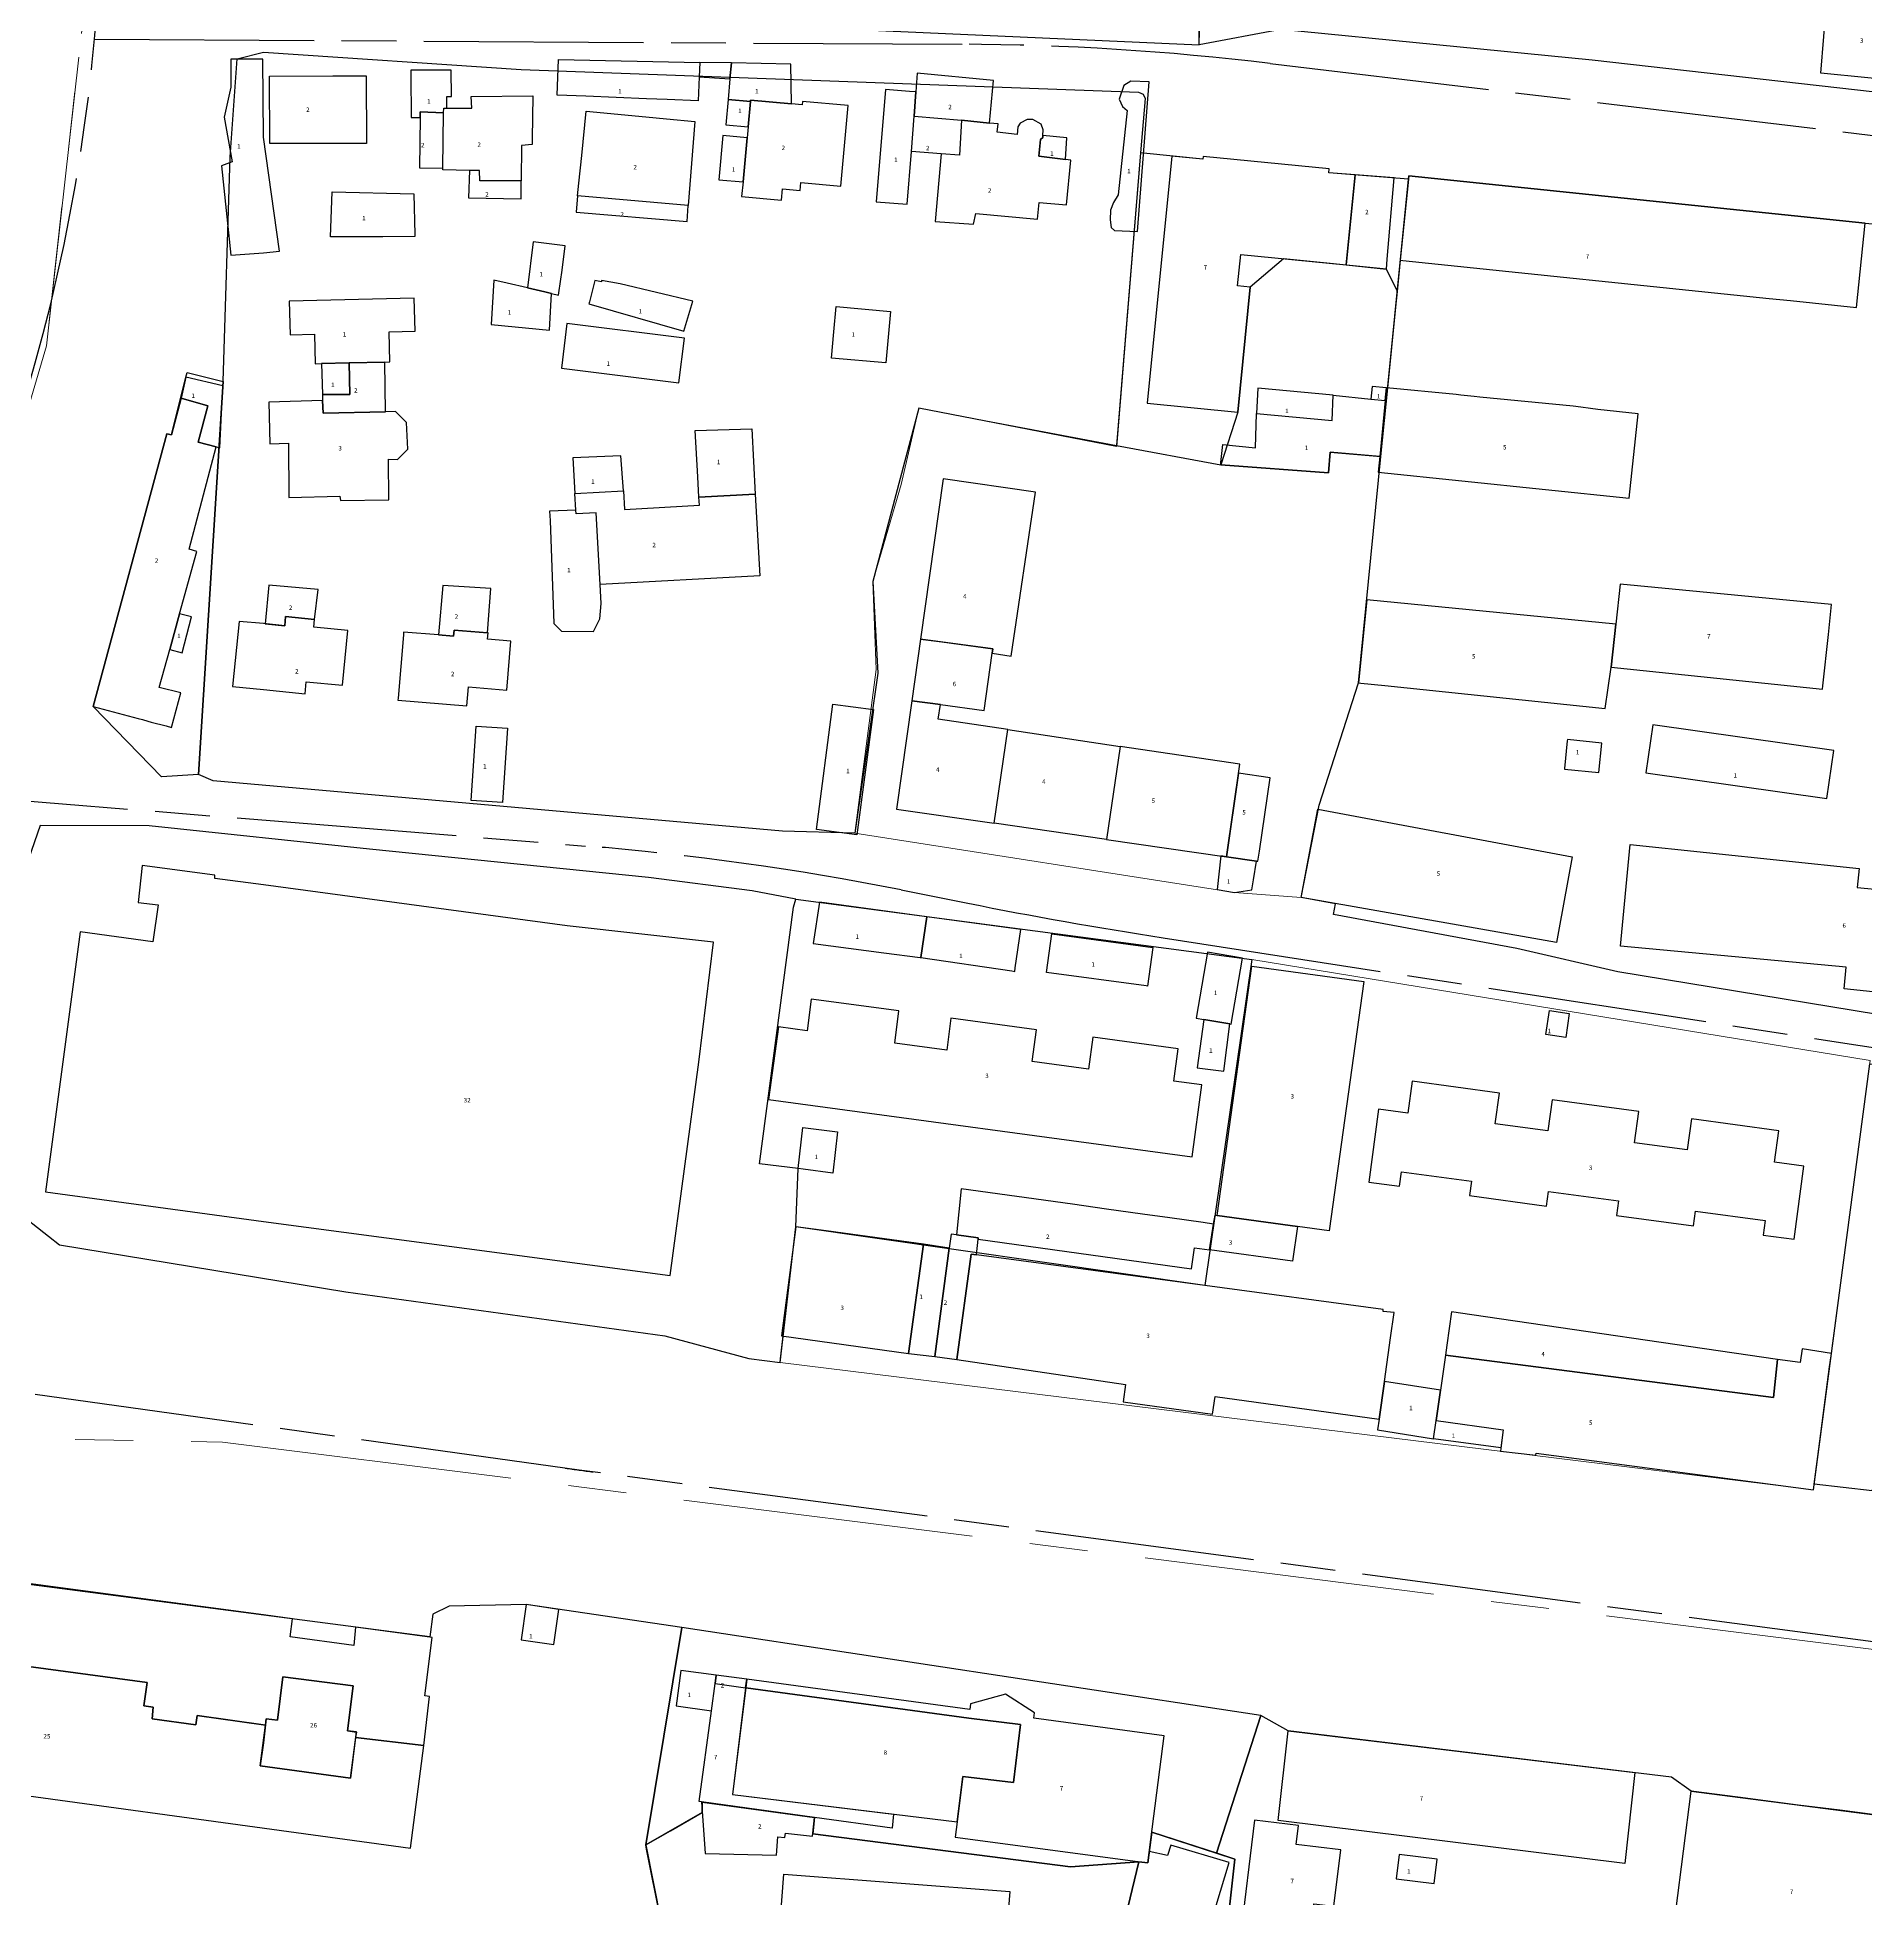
# Model space of a CAD drawing. Header units: millimetres. Extents: x 125232 to 134072, y 142885 to 152835.
# Drawn here: x 128975.3 to 129175.1, y 147216.2 to 147419.6 of the extents above; entities that cross this region are included whole.
import ezdxf
from ezdxf.enums import TextEntityAlignment as Align

# ---------------------------------------------------------------- set-up
doc = ezdxf.new("R2010")
doc.units = ezdxf.units.MM
doc.linetypes.add('ACAD_ISO08W100', pattern=[36, 24, -3, 6, -3])
doc.linetypes.add('CENTER', pattern=[50.8, 31.75, -6.35, 6.35, -6.35])
for name, color, linetype in [('buildings', 7, 'Continuous'), ('commerce', 10, 'Continuous'), ('commerce and residence', 32, 'Continuous'), ('layers', 7, 'Continuous'), ('residence', 2, 'Continuous'), ('residence-bad', 41, 'Continuous'), ('villadom', 51, 'Continuous'), ('老城北中心线', 7, 'ACAD_ISO08W100')]:
    doc.layers.add(name, color=color, linetype=linetype)
for name, color, linetype, lineweight in [('government', 221, 'Continuous', 0), ('school', 31, 'Continuous', 0), ('super block', 6, 'CENTER', 0)]:
    doc.layers.add(name, color=color, linetype=linetype, lineweight=lineweight)
doc.styles.add('层数', font='', dxfattribs={"height": 2})
doc.styles.get('层数').set_extended_font_data('FangSong_GB2312')

msp = doc.modelspace()

# ---------------------------------------------------------------- linework, layer by layer
at = {"layer": 'buildings', "linetype": 'Continuous', "flags": 128}
for points in [[(129170.83, 147423.7), (129173.89, 147423.41), (129181.05, 147422.73), (129181.97, 147422.64), (129181.35, 147415.67), (129180.42, 147414.6), (129170.17, 147415.64)], [(128995.4, 147405.5), (128996.43, 147395.74), (129000, 147396.02), (129001.76, 147396.17), (129000, 147408.65), (128999.92, 147417.15), (128996.44, 147417.16), (128996.42, 147414.12), (128995.71, 147410.83), (128996.57, 147405.95), (128995.4, 147405.5)], [(129020.5, 147415.97), (129016.09, 147415.97), (129016.1, 147415.45), (129016.14, 147410.79), (129017.12, 147410.8), (129017.13, 147411.42), (129019.69, 147411.31), (129019.7, 147411.81), (129020.03, 147411.81), (129020.02, 147413.08), (129020.55, 147413.09)], [(129047.69, 147416.82), (129047.61, 147415.22), (129047.49, 147412.62), (129044.12, 147412.76), (129041.84, 147412.85), (129035.22, 147413.12), (129032.11, 147413.24), (129032.23, 147417.13)], [(129051.13, 147416.75), (129047.69, 147416.82), (129047.61, 147415.22), (129050.97, 147415.02)], [(129057.61, 147416.62), (129051.13, 147416.75), (129050.97, 147415.02), (129050.77, 147412.77), (129053.21, 147412.53), (129053.23, 147412.69), (129057.68, 147412.27)], [(129000.66, 147415.31), (129007.58, 147415.33), (129011.24, 147415.34), (129011.27, 147407.97), (129000.68, 147407.94)], [(129071.29, 147413.61), (129070.58, 147413.65), (129067.97, 147413.84), (129066.94, 147401.58), (129070.35, 147401.34), (129070.79, 147407.08), (129071.09, 147410.95)], [(129079.77, 147414.84), (129071.44, 147415.65), (129071.29, 147413.61), (129071.09, 147410.95), (129076.26, 147410.5), (129079.33, 147410.19)], [(129096.77, 147414.69), (129094.77, 147414.76), (129094.02, 147414.29), (129093.5, 147412.79), (129093.85, 147411.99), (129094.38, 147411.55), (129093.37, 147402.34), (129092.86, 147401.5), (129092.54, 147400.66), (129092.51, 147399.62), (129092.61, 147398.77), (129092.97, 147398.46), (129095.51, 147398.34)], [(129022.68, 147413.1), (129029.44, 147413.16), (129029.35, 147408.48), (129029.37, 147407.83), (129028.18, 147407.74), (129028.17, 147403.87), (129023.63, 147403.87), (129023.59, 147404.99), (129022.5, 147405.02), (129019.59, 147405.09), (129019.59, 147405.24), (129019.69, 147411.31), (129019.7, 147411.81), (129020.03, 147411.81), (129022.76, 147411.83)], [(129053.21, 147412.53), (129050.77, 147412.77), (129050.52, 147409.98), (129052.96, 147409.78)], [(129058.86, 147412.17), (129057.68, 147412.27), (129053.23, 147412.69), (129053.21, 147412.53), (129052.96, 147409.78), (129052.84, 147408.57), (129052.4, 147403.78), (129052.25, 147402.16), (129056.59, 147401.75), (129056.71, 147402.99), (129058.65, 147402.81), (129058.73, 147403.69), (129063.09, 147403.29), (129063.9, 147412.09), (129058.89, 147412.55)], [(129019.69, 147411.31), (129017.13, 147411.42), (129017.12, 147410.8), (129017.04, 147405.31), (129019.59, 147405.24)], [(129035.27, 147411.48), (129041.77, 147410.86), (129044.04, 147410.65), (129047.12, 147410.36), (129046.42, 147401.16), (129034.33, 147402.22), (129034.47, 147403.6), (129034.78, 147406.63)], [(129076.26, 147410.5), (129076.06, 147406.67), (129074.04, 147406.83), (129070.79, 147407.08), (129071.09, 147410.95)], [(129074.04, 147406.83), (129073.38, 147399.44), (129077.58, 147399.12), (129077.82, 147400.3), (129084.58, 147399.69), (129084.74, 147401.52), (129087.75, 147401.26), (129088.23, 147406.14), (129087.62, 147406.22), (129084.71, 147406.55), (129084.92, 147408.39), (129085.16, 147408.62), (129085.17, 147408.84), (129085.19, 147409.46), (129084.96, 147410.07), (129084.07, 147410.58), (129083.46, 147410.59), (129082.67, 147410.19), (129082.42, 147409.77), (129082.34, 147408.93), (129080.15, 147409.19), (129080.29, 147410.09), (129079.33, 147410.19), (129076.26, 147410.5), (129076.06, 147406.67)], [(129052.84, 147408.57), (129050.19, 147408.84), (129049.77, 147403.99), (129052.4, 147403.78)], [(129087.79, 147408.56), (129085.17, 147408.84), (129085.16, 147408.62), (129084.92, 147408.39), (129084.71, 147406.55), (129087.62, 147406.22)], [(129099.24, 147406.58), (129096.57, 147379.59), (129106.48, 147378.61), (129107.82, 147392.27), (129106.44, 147392.41), (129106.78, 147395.82), (129118.3, 147394.68), (129119.27, 147404.52), (129116.4, 147404.75), (129116.43, 147405.17), (129102.68, 147406.53), (129102.65, 147406.24)], [(129028.17, 147403.87), (129023.63, 147403.87), (129023.59, 147404.99), (129022.5, 147405.02), (129022.41, 147402), (129028.16, 147401.91)], [(129123.55, 147404.19), (129119.27, 147404.52), (129118.3, 147394.68), (129122.7, 147394.21), (129122.79, 147395.33)], [(129125.16, 147404.41), (129125.12, 147404.04), (129124.2, 147395.21), (129124.48, 147395.18), (129164.52, 147391.02), (129166.86, 147390.78), (129174.05, 147390.03), (129175.01, 147399.23)], [(129007.5, 147402.67), (129016.43, 147402.47), (129016.53, 147398.02), (129016.54, 147397.78), (129013.06, 147397.77), (129007.32, 147397.76)], [(129034.33, 147402.22), (129034.17, 147400.45), (129046.31, 147399.42), (129046.42, 147401.16)], [(129029.48, 147397.2), (129028.85, 147392.17), (129030.74, 147391.74), (129031.48, 147391.56), (129032.24, 147391.38), (129032.27, 147391.63), (129032.62, 147394.13), (129032.98, 147396.76)], [(129031.48, 147391.56), (129030.74, 147391.74), (129028.85, 147392.17), (129026.63, 147392.68), (129025.17, 147393.03), (129024.88, 147388.19), (129031.25, 147387.55)], [(129038.98, 147392.63), (129036.93, 147392.97), (129036.93, 147392.85), (129036.2, 147392.99), (129035.61, 147390.67), (129035.54, 147390.43), (129045.94, 147387.43), (129046.9, 147390.73)], [(129013.73, 147387.36), (129016.56, 147387.43), (129016.47, 147391.07), (129002.82, 147390.74), (129002.91, 147387.05), (129005.59, 147387.12), (129005.66, 147383.89), (129006.35, 147383.9), (129009.35, 147383.98), (129013.25, 147384.07), (129013.81, 147384.09)], [(129062.58, 147390.14), (129068.52, 147389.61), (129068.02, 147383.98), (129062.08, 147384.51), (129062.33, 147387.39)], [(129046, 147386.68), (129033.16, 147388.29), (129032.55, 147383.39), (129045.39, 147381.79)], [(129009.35, 147383.98), (129006.35, 147383.9), (129006.46, 147380.54), (129009.43, 147380.53)], [(129013.25, 147384.07), (129009.35, 147383.98), (129009.43, 147380.53), (129006.46, 147380.54), (129006.45, 147379.88), (129006.51, 147378.47), (129013.32, 147378.64)], [(128995.23, 147374.71), (128995.56, 147381.49), (128991.53, 147382.43), (128991, 147380.13), (128993.92, 147379.28), (128992.85, 147375.31), (128994.84, 147374.81)], [(129122.69, 147381.26), (129121.13, 147381.41), (129121.01, 147380.03), (129122.56, 147379.88)], [(129122.69, 147381.26), (129122.56, 147379.88), (129121.97, 147373.75), (129121.81, 147372.04), (129149.21, 147369.21), (129150.22, 147378.43), (129145.78, 147378.89), (129144.98, 147379), (129143.94, 147379.15), (129143.09, 147379.26), (129132.89, 147380.23), (129132.29, 147380.3), (129130.82, 147380.47), (129130.31, 147380.53)], [(128992.72, 147363.36), (128991.88, 147363.62), (128994.84, 147374.81), (128992.85, 147375.31), (128993.92, 147379.28), (128991, 147380.13), (128989.96, 147376.12), (128989.43, 147376.22), (128981.41, 147346.42), (128986.3, 147345.12), (128986.78, 147345), (128987.38, 147344.84), (128987.73, 147344.74), (128989.37, 147344.31), (128989.97, 147344.15), (128990.96, 147347.92), (128988.62, 147348.52), (128989.76, 147352.66), (128990.84, 147356.56)], [(129014.43, 147378.67), (129013.32, 147378.64), (129006.51, 147378.47), (129006.45, 147379.88), (129000.59, 147379.7), (129000.68, 147375.13), (129002.73, 147375.21), (129002.77, 147369.26), (129008.36, 147369.43), (129008.41, 147368.94), (129013.69, 147369.02), (129013.68, 147373.45), (129014.6, 147373.43), (129014.7, 147373.47), (129015.76, 147374.54), (129015.62, 147377.47)], [(129121.97, 147373.75), (129116.54, 147374.21), (129116.38, 147371.95), (129104.59, 147372.83), (129104.62, 147373.08), (129104.81, 147375.08), (129108.39, 147374.69), (129108.52, 147378.45), (129116.78, 147377.7), (129116.87, 147380.44), (129121.01, 147380.03), (129122.56, 147379.88)], [(129108.66, 147381.22), (129108.52, 147378.45), (129116.78, 147377.7), (129116.87, 147380.44)], [(129047.58, 147369.31), (129047.45, 147371.54), (129047.16, 147376.6), (129053.37, 147376.78), (129053.73, 147369.64)], [(129039.04, 147373.84), (129033.81, 147373.59), (129034.03, 147369.7), (129039.35, 147370)], [(129084.35, 147369.87), (129074.26, 147371.32), (129071.79, 147353.81), (129074.12, 147353.49), (129079.68, 147352.73), (129079.61, 147352.28), (129081.7, 147351.95)], [(129047.63, 147368.42), (129047.58, 147369.31), (129053.73, 147369.64), (129054.22, 147360.71), (129036.78, 147359.75), (129036.35, 147367.6), (129034.15, 147367.48), (129034.13, 147367.88), (129034.03, 147369.7), (129039.35, 147370), (129039.46, 147367.97)], [(129036.35, 147367.6), (129034.15, 147367.48), (129034.13, 147367.88), (129031.27, 147367.77), (129031.31, 147366.77), (129031.73, 147355.49), (129032.56, 147354.66), (129036.07, 147354.63), (129036.77, 147356.02), (129036.9, 147357.7), (129036.78, 147359.75)], [(129005.97, 147359.21), (129000.57, 147359.71), (129000.18, 147355.47), (129002.33, 147355.26), (129002.42, 147356.26), (129005.59, 147355.95)], [(129024.85, 147359.34), (129019.6, 147359.66), (129019.12, 147354.25), (129020.78, 147354.11), (129020.84, 147354.79), (129024.48, 147354.48)], [(129148.22, 147359.81), (129147.75, 147355.43), (129147.24, 147350.75), (129170.35, 147348.33), (129170.39, 147348.7), (129170.99, 147354.32), (129171.33, 147357.58)], [(129147.75, 147355.43), (129120.54, 147358.08), (129119.66, 147349.03), (129119.91, 147349), (129122.51, 147348.73), (129146.59, 147346.21), (129147.24, 147350.75)], [(128992.15, 147356.25), (128990.84, 147356.56), (128989.76, 147352.66), (128991.13, 147352.3)], [(128996.6, 147348.61), (129000, 147348.28), (129004.54, 147347.83), (129004.67, 147349.15), (129008.62, 147348.76), (129009.21, 147354.75), (129005.51, 147355.11), (129005.59, 147355.95), (129002.42, 147356.26), (129002.33, 147355.26), (129000, 147355.49), (128997.33, 147355.73), (128996.6, 147348.61)], [(129020.78, 147354.11), (129019.12, 147354.25), (129015.32, 147354.56), (129015.29, 147354.25), (129014.72, 147347.35), (129014.7, 147347.14), (129022.22, 147346.52), (129022.39, 147348.58), (129026.58, 147348.23), (129027.02, 147353.57), (129024.48, 147353.78), (129024.54, 147354.48), (129024.48, 147354.48), (129020.84, 147354.79)], [(129071.79, 147353.81), (129070.83, 147347.07), (129073.96, 147346.64), (129078.75, 147345.99), (129079.61, 147352.28), (129079.68, 147352.73)], [(129073.96, 147346.64), (129070.83, 147347.07), (129069.16, 147335.22), (129079.84, 147333.68), (129081.33, 147343.91), (129073.73, 147345.04)], [(129093.59, 147342.08), (129092.11, 147331.91), (129079.84, 147333.68), (129081.33, 147343.91)], [(129142.47, 147342.82), (129142.46, 147342.7), (129142.15, 147339.66), (129142.14, 147339.6), (129145.9, 147339.22), (129146.23, 147342.43)], [(129151.8, 147344.43), (129151.06, 147339.19), (129170.83, 147336.4), (129171.57, 147341.63)], [(129093.59, 147342.08), (129092.11, 147331.91), (129105.21, 147330.02), (129106.67, 147340.14)], [(129106.53, 147339.15), (129105.21, 147330.02), (129108.51, 147329.55), (129108.66, 147329.53), (129108.82, 147330.62), (129109.99, 147338.63)], [(129113.38, 147325.55), (129113.6, 147326.73), (129114.18, 147329.82), (129115.2, 147335.22), (129142.98, 147330.02), (129141.58, 147322.27), (129141.28, 147320.64)], [(129148.26, 147320.24), (129149.32, 147331.36), (129174.34, 147328.73), (129174.15, 147326.66), (129196.79, 147324.5), (129195.75, 147313.64), (129195.71, 147313.18), (129172.7, 147315.58), (129172.92, 147317.94)], [(128979.99, 147321.82), (128976.18, 147293.39), (129000, 147290.16), (129044.43, 147284.25), (129047.57, 147307.58), (129049.16, 147320.68), (129033.17, 147322.49), (129000, 147326.95), (128994.68, 147327.66), (128994.69, 147328.02), (128986.76, 147329.06), (128986.3, 147325.01), (128988.48, 147324.77), (128987.9, 147320.72), (128979.99, 147321.82)], [(129108.51, 147329.55), (129105.21, 147330.02), (129104.6, 147330.11), (129104.19, 147326.45), (129106.1, 147326.1), (129107.99, 147326.42), (129108.17, 147327.48)], [(129072.48, 147323.46), (129060.76, 147325.05), (129060.06, 147320.53), (129067.8, 147319.54), (129071.77, 147319.03), (129071.82, 147319.02)], [(129082.75, 147322.07), (129072.48, 147323.46), (129071.82, 147319.02), (129081.77, 147317.54), (129082.08, 147317.5), (129082.14, 147317.89)], [(129086.13, 147321.61), (129097.18, 147320.11), (129096.61, 147315.89), (129096.44, 147315.91), (129085.56, 147317.38)], [(129106.97, 147318.95), (129103.14, 147319.6), (129101.92, 147312.38), (129102.73, 147312.25), (129105.6, 147311.76), (129105.75, 147311.74)], [(129107.98, 147318.07), (129120.23, 147316.38), (129116.46, 147289.13), (129113, 147289.61), (129104.21, 147290.82)], [(129059.86, 147314.47), (129059.39, 147311), (129056.27, 147311.42), (129055.2, 147303.49), (129101.46, 147297.22), (129102.52, 147305.1), (129099.46, 147305.51), (129099.94, 147309.02), (129090.61, 147310.29), (129090.14, 147306.81), (129084, 147307.65), (129084.47, 147311.11), (129075.12, 147312.38), (129074.65, 147308.9), (129068.97, 147309.67), (129069.44, 147313.17)], [(129102.73, 147312.25), (129102.02, 147306.94), (129104.94, 147306.6), (129105.6, 147311.76)], [(129168.32, 147296.22), (129165.11, 147296.65), (129165.57, 147300.09), (129156.02, 147301.38), (129155.57, 147297.99), (129149.82, 147298.76), (129150.29, 147302.18), (129140.81, 147303.46), (129140.35, 147300.06), (129134.59, 147300.84), (129135.04, 147304.2), (129125.51, 147305.49), (129125.04, 147302.02), (129121.85, 147302.45), (129120.78, 147294.48), (129124.14, 147294.03), (129124.35, 147295.61), (129131.98, 147294.59), (129131.77, 147293), (129140.19, 147291.86), (129140.41, 147293.45), (129148.04, 147292.42), (129147.82, 147290.84), (129156.25, 147289.7), (129156.46, 147291.29), (129164.09, 147290.26), (129163.88, 147288.67), (129167.24, 147288.22)], [(129058.95, 147300.42), (129062.72, 147299.98), (129062.2, 147295.45), (129058.98, 147295.88), (129058.44, 147295.95)], [(129076.23, 147293.75), (129075.71, 147288.7), (129078.1, 147288.39), (129078.08, 147288.24), (129101.41, 147285), (129101.71, 147287.3), (129103.35, 147287.06), (129103.82, 147289.89), (129102.69, 147290.05), (129099.03, 147290.56), (129096.03, 147290.98), (129092.13, 147291.53), (129088.39, 147292.05)], [(129112.43, 147285.85), (129103.35, 147287.06), (129103.82, 147289.89), (129103.98, 147290.86), (129104.21, 147290.82), (129113, 147289.61)], [(129072.13, 147287.68), (129067.85, 147288.27), (129061.47, 147289.14), (129058.16, 147289.6), (129056.59, 147277.66), (129070.47, 147275.73)], [(129074.94, 147287.27), (129072.13, 147287.68), (129070.47, 147275.73), (129073.36, 147275.4)], [(129078.1, 147288.39), (129075.71, 147288.7), (129075.15, 147288.77), (129074.94, 147287.27), (129073.36, 147275.4), (129075.75, 147275.08), (129077.34, 147286.59), (129077.92, 147286.51), (129078.08, 147288.24)], [(129077.34, 147286.59), (129075.75, 147275.08), (129094.19, 147272.36), (129093.92, 147270.46), (129103.7, 147269.11), (129103.97, 147271.03), (129121.9, 147268.56), (129122.48, 147272.68), (129123.16, 147277.46), (129123.54, 147280.21), (129122.33, 147280.35), (129122.34, 147280.54), (129102.87, 147283.16), (129077.92, 147286.51)], [(129129.82, 147280.29), (129129.3, 147276.65), (129129.15, 147275.57), (129164.98, 147270.95), (129165.44, 147275.1), (129132.02, 147279.97)], [(129164.98, 147270.95), (129129.15, 147275.57), (129128.61, 147271.72), (129128.14, 147268.41), (129135.46, 147267.42), (129135.16, 147265.07), (129139.04, 147264.62), (129139.06, 147264.87), (129169.35, 147260.83), (129171.12, 147274.28), (129171.33, 147275.74), (129168.11, 147276.24), (129167.89, 147274.75), (129165.44, 147275.1)], [(129121.9, 147268.56), (129121.73, 147267.4), (129127.86, 147266.42), (129128.14, 147268.41), (129128.61, 147271.72), (129122.48, 147272.68)], [(129128.14, 147268.41), (129135.46, 147267.42), (129135.19, 147265.43), (129127.86, 147266.42)], [(129031.71, 147243.94), (129032.27, 147247.79), (129028.71, 147248.32), (129028.15, 147244.46)], [(128953.23, 147239.38), (128951.91, 147229.36), (128957.95, 147228.54), (128958.1, 147229.65), (129016.07, 147221.7), (129017.53, 147232.91), (129010.07, 147233.78), (129009.52, 147229.34), (128999.65, 147230.68), (129000.22, 147235.14), (129000.22, 147235.14), (128992.76, 147236.18), (128992.62, 147235.16), (128987.83, 147235.83), (128987.96, 147237.1), (128986.94, 147237.24), (128987.28, 147239.79), (128959.99, 147243.46), (128959.65, 147240.86), (128958.63, 147241), (128958.43, 147239.86), (128956.68, 147240.08), (128956.53, 147238.97), (128953.23, 147239.38)], [(128999.65, 147230.68), (129009.52, 147229.34), (129010.15, 147234.39), (129009.18, 147234.52), (129009.8, 147239.45), (129002.12, 147240.42), (129001.53, 147235.68), (129000.3, 147235.84), (129000, 147233.22), (128999.65, 147230.68)], [(129105.5, 147220.13), (129099.13, 147222.03), (129098.76, 147220.9), (129096.79, 147221.32), (129096.63, 147220.09), (129095.66, 147220.21), (129092.51, 147207.2), (129096.01, 147206.22), (129097.21, 147211.5), (129097.78, 147211.37), (129099.09, 147215.18), (129103.64, 147213.87)]]:
    msp.add_lwpolyline(points, close=True, dxfattribs=at)
for points, elevation in [([(129066.64, 147346.1), (129064.83, 147332.41), (129060.42, 147332.99), (129062.22, 147346.68)], 17.78), ([(129023.25, 147344.3), (129026.66, 147344.07), (129026.11, 147335.93), (129022.7, 147336.16)], 18.16), ([(129140.51, 147313.21), (129142.68, 147312.88), (129142.29, 147310.27), (129140.11, 147310.6)], 15.62), ([(129049.48, 147240.6), (129045.62, 147241.12), (129045.09, 147237.24), (129048.95, 147236.71), (129049.36, 147239.67)], 43.32), ([(129051.26, 147227.56), (129068.84, 147225.42), (129068.68, 147223.88), (129060.22, 147225.04), (129047.87, 147226.74), (129047.59, 147226.78), (129048.95, 147236.71), (129049.36, 147239.67), (129052.68, 147239.21)], 43.32), ([(129049.36, 147239.67), (129052.68, 147239.21), (129052.81, 147240.15), (129049.48, 147240.6)], 43.32), ([(129076.4, 147229.54), (129081.96, 147228.86), (129082.73, 147235.21), (129077.06, 147235.9), (129052.69, 147239.21), (129051.26, 147227.56), (129075.8, 147224.58)], 43.32), ([(129098.43, 147233.97), (129084.19, 147235.9), (129084.26, 147236.49), (129081.09, 147238.51), (129077.25, 147237.46), (129077.18, 147236.85), (129052.81, 147240.15), (129052.69, 147239.21), (129077.06, 147235.9), (129082.73, 147235.21), (129081.96, 147228.86), (129076.4, 147229.54), (129075.8, 147224.58), (129075.58, 147222.89), (129096.63, 147220.09)], 43.32), ([(129111.95, 147234.52), (129149.83, 147229.95), (129148.76, 147220.01), (129110.88, 147224.71)], 35.49), ([(129056.19, 147222.95), (129056.98, 147222.87), (129057.04, 147223.35), (129059.99, 147223.02), (129060.22, 147225.04), (129047.87, 147226.74), (129048.25, 147221.12), (129056.06, 147220.94)], 43.32), ([(129181.77, 147216.39), (129181.07, 147210.5), (129165.03, 147212.4), (129165.16, 147213.44), (129154.33, 147214.83), (129156.01, 147227.91), (129179.4, 147224.91), (129179.27, 147223.92), (129178.37, 147216.82)], 40.04), ([(129113.1, 147224.18), (129108.27, 147224.76), (129106.72, 147211.88), (129107.37, 147212.07), (129114.23, 147211.2), (129114.49, 147213.24), (129114.77, 147215.63), (129116.96, 147215.36), (129117.71, 147221.51), (129112.84, 147222.1)], 34.42), ([(129128.24, 147220.5), (129124.09, 147221.02), (129123.76, 147218.34), (129127.91, 147217.82)], 14.97), ([(129056.87, 147218.87), (129081.54, 147216.96), (129080.97, 147209.59), (129073.02, 147210.2), (129072.95, 147209.27), (129067.76, 147209.67), (129067.84, 147210.71), (129061.44, 147211.21), (129061.37, 147210.3), (129056.23, 147210.7), (129056.87, 147218.87)], 32.66)]:
    msp.add_lwpolyline(points, close=True, dxfattribs=dict(at, elevation=elevation))
msp.add_lwpolyline([(128959.99, 147243.46), (128987.28, 147239.79), (128986.94, 147237.24), (128987.96, 147237.1), (128987.83, 147235.83), (128992.62, 147235.16), (128992.76, 147236.18), (129000, 147235.16), (129000, 147235.16), (129000.22, 147235.14), (129000.3, 147235.82), (129001.53, 147235.67), (129002.12, 147240.41), (129009.8, 147239.44), (129009.18, 147234.5), (129010.15, 147234.38), (129010.07, 147233.77), (129017.53, 147232.9), (129018.15, 147238.28), (129017.62, 147238.35), (129018.43, 147244.73), (129010.07, 147245.83), (129009.86, 147243.85), (129002.92, 147244.77), (129003.19, 147246.77), (129000, 147247.19), (128978.93, 147250), (128968.03, 147251.45)], dxfattribs=at)
at = {"layer": 'commerce'}
for points in [[(128992.91, 147338.99), (128988.86, 147338.74), (128981.41, 147346.42), (128989.43, 147376.22), (128989.96, 147376.12), (128991.53, 147382.43), (128991.65, 147382.94), (128995.61, 147381.96)], [(129058.18, 147325.4), (129053.4, 147326.28), (129042.06, 147327.77), (129011.57, 147330.85), (128987.5, 147333.4), (128975.6, 147333.45), (128971.69, 147322.17), (128970.21, 147310.47), (128968.43, 147304.02), (128968.51, 147303.16), (128968.93, 147301.75), (128971.7, 147292.36), (128977.72, 147287.62), (129009.01, 147282.49), (129043.85, 147277.68), (129053.04, 147275.19), (129056.45, 147274.76), (129056.51, 147275.15), (129058.16, 147289.6), (129058.44, 147295.95), (129054.2, 147296.47), (129057.92, 147324.52)]]:
    msp.add_lwpolyline(points, close=True, dxfattribs=at)
at = {"layer": 'commerce and residence'}
msp.add_lwpolyline([(128950.52, 147209.91), (129043.42, 147213.81), (129041.87, 147221.6), (129041.78, 147222.05), (129045.72, 147245.82), (129028.71, 147248.32), (129020.3, 147248.12), (129018.51, 147247.25), (129018.18, 147244.78), (128967.37, 147251.4)], dxfattribs=at)
msp.add_lwpolyline([(129045.72, 147245.82), (129041.78, 147222.05), (129044.47, 147223.59), (129047.95, 147225.58), (129047.95, 147226.73), (129060.22, 147225.04), (129060.02, 147223.27), (129088.17, 147219.64), (129095.66, 147220.22), (129096.63, 147220.09), (129097.06, 147223.44), (129104.14, 147221.15), (129108.99, 147236.19)], close=True, dxfattribs=at)
at = {"layer": 'government'}
msp.add_lwpolyline([(129107.98, 147318.78), (129175.57, 147307.76), (129169.35, 147260.83), (129056.45, 147274.76), (129058.16, 147289.6), (129102.87, 147283.16)], close=True, dxfattribs=at)
at = {"layer": 'residence'}
for points in [[(129182.75, 147422.57), (129182.05, 147415.02), (129181.27, 147414.17), (129180.33, 147413.8), (129180.28, 147413.08), (129145.17, 147417.07), (129111.16, 147420.42), (129102.23, 147418.74), (129102.32, 147428.73)], [(129194.54, 147309.81), (129148, 147317.46), (129136.95, 147320), (129116.9, 147323.7), (129117.15, 147324.89), (129113.38, 147325.55), (129115.36, 147335.65), (129119.66, 147349.03), (129122.1, 147373.74), (129122.84, 147381.25), (129123.73, 147390.08), (129123.9, 147391.77), (129124.24, 147395.21), (129125.12, 147404.04), (129125.12, 147404.04), (129125.16, 147404.41), (129175.01, 147399.23), (129180.91, 147398.69)], [(129200.43, 147213.59), (129201.91, 147219.85), (129185.62, 147223.91), (129182.81, 147223.47), (129179.4, 147224.91), (129172.24, 147225.83), (129167.69, 147226.41), (129161.09, 147227.26), (129156.01, 147227.91), (129153.83, 147229.46), (129111.95, 147234.52), (129108.99, 147236.19), (129104.14, 147221.15), (129106.14, 147220.5), (129103.86, 147200.18)], [(129092.51, 147207.2), (129095.66, 147220.22), (129088.17, 147219.64), (129060.02, 147223.27), (129060.22, 147225.04), (129047.95, 147226.73), (129047.95, 147225.58), (129041.78, 147222.05), (129043.42, 147213.81)], [(129103.86, 147200.18), (129106.14, 147220.5), (129104.37, 147221.07), (129097.06, 147223.44), (129096.63, 147220.09), (129095.66, 147220.22), (129092.51, 147207.2)]]:
    msp.add_lwpolyline(points, dxfattribs=at)
for points in [[(129064.61, 147332.59), (129056.72, 147332.81), (128994.49, 147338.32), (128992.91, 147338.99), (128995.61, 147381.96), (128996.38, 147406.5), (128997.14, 147417.19), (129000, 147417.93), (129028.16, 147416.02), (129095.61, 147413.57), (129096.13, 147413.36), (129096.32, 147412.86), (129095.82, 147406.93), (129093.19, 147374.86), (129071.6, 147379.04), (129066.57, 147360.11), (129067.14, 147350.07)], [(129093.2, 147374.94), (129104.59, 147372.83), (129116.38, 147371.95), (129116.54, 147374.21), (129122.1, 147373.74), (129125.12, 147404.04), (129116.4, 147404.75), (129116.43, 147405.17), (129102.68, 147406.53), (129102.65, 147406.24), (129096.17, 147406.9), (129095.82, 147406.93)], [(129123.73, 147390.08), (129123.9, 147391.77), (129122.7, 147394.21), (129111.45, 147395.36), (129107.82, 147392.27), (129106.48, 147378.61), (129104.59, 147372.83), (129116.38, 147371.95), (129116.54, 147374.21), (129122.1, 147373.74), (129122.84, 147381.25)], [(129175.53, 147307.39), (129193.47, 147304.93), (129196.67, 147304.43), (129213.66, 147302.12), (129212.78, 147294.71), (129214.5, 147294.55), (129212.74, 147280.76), (129213.04, 147280.74), (129212.74, 147278.22), (129212.31, 147278.28), (129210.31, 147262.2), (129211.06, 147260.95), (129203.26, 147258.95), (129203.32, 147260.1), (129176.08, 147263.55), (129175.77, 147260.73), (129169.44, 147261.45)]]:
    msp.add_lwpolyline(points, close=True, dxfattribs=at)
at = {"layer": 'residence-bad'}
msp.add_lwpolyline([(129058.18, 147325.4), (129107.98, 147318.78), (129102.87, 147283.16), (129058.16, 147289.6), (129058.44, 147295.95), (129054.2, 147296.47), (129057.92, 147324.52)], close=True, dxfattribs=at)
at = {"layer": 'school'}
for points in [[(129123.73, 147390.08), (129123.9, 147391.77), (129122.7, 147394.21), (129111.45, 147395.36), (129107.82, 147392.27), (129106.48, 147378.61), (129104.59, 147372.83), (129116.38, 147371.95), (129116.54, 147374.21), (129122.1, 147373.74), (129122.84, 147381.25)], [(129071.6, 147379.04), (129069.69, 147370.68), (129066.57, 147360.11), (129066.94, 147350.48), (129064.61, 147332.59), (129106.1, 147326.1), (129113.38, 147325.55), (129115.36, 147335.65), (129119.66, 147349.03), (129122.1, 147373.74), (129116.54, 147374.21), (129116.38, 147371.95), (129104.59, 147372.83), (129093.2, 147374.94)]]:
    msp.add_lwpolyline(points, close=True, dxfattribs=at)
at = {"layer": 'super block'}
msp.add_lwpolyline([(128585.81, 147196.38), (128728.8, 147213.32), (128781.53, 147213.32), (128828.07, 147219.23), (128876.83, 147238.7), (128939.43, 147267.06), (128942.97, 147272.66), (128976.28, 147385.84), (128983.66, 147451.51), (128972.14, 147500.22), (128947.58, 147549.81), (128909.71, 147602.36), (128842.12, 147674.61), (128755.29, 147696.62), (128576.16, 147742.13)], dxfattribs=at)
msp.add_lwpolyline([(129586.82, 147665.29), (129484.43, 147655.95), (129305.84, 147636.53), (129230.32, 147635.11), (129060.99, 147641.75), (128986.53, 147645.04), (128874.94, 147666.3), (128842.12, 147674.61), (128909.71, 147602.36), (128947.58, 147549.81), (128972.14, 147500.22), (128983.66, 147451.51), (128976.28, 147385.84), (128942.97, 147272.66), (128941.32, 147267.02), (128995.53, 147266.06), (129434.3, 147210.97), (129586.89, 147164.78)], close=True, dxfattribs=at)
at = {"layer": 'villadom'}
msp.add_lwpolyline([(129046.33, 147461.19), (129046.19, 147455.22), (129043.64, 147455.19), (129043.57, 147450.48), (129042.43, 147450.25), (129042.3, 147443.54), (129042.89, 147443.5), (129042.31, 147420.94), (129054.95, 147420.85), (129102.25, 147418.72), (129102.4, 147425.04), (129101.56, 147451.54), (129101.61, 147452.87), (129104.58, 147452.52), (129105.29, 147458.51), (129102.87, 147458.79), (129103.41, 147463.41), (129091.24, 147464.15), (129058.47, 147462.08), (129055.24, 147461.57)], close=True, dxfattribs=at)
at = {"layer": '老城北中心线', "linetype": 'ACAD_ISO08W100', "lineweight": 25}
for p, q in [((128981.54, 147419.35), (129076.36, 147418.8)), ((129110.01, 147416.7), (129244.5, 147400.62)), ((128961.24, 147337.16), (129035.2, 147331.19)), ((129069.67, 147326.39), (129076.96, 147324.94)), ((129098.3, 147321.16), (129222.91, 147301.92)), ((129034.5, 147263), (128939.59, 147276.2)), ((129215.25, 147239), (129034.5, 147263))]:
    msp.add_line(p, q, dxfattribs=at)
for centre, radius, start, end in [((128782.37, 147437.51), 200, 343.5138, 43.5683), ((129074.63, 147120.81), 298, 83.1818, 89.6678), ((129011.07, 147032.17), 300, 78.737, 85.3882), ((129174.62, 147815.31), 500, 258.737, 261.2205), ((129101.84, 147758.45), 500, 262.0839, 262.4365)]:
    msp.add_arc(centre, radius, start, end, dxfattribs=at)

# ---------------------------------------------------------------- texts
at = {"layer": 'layers', "linetype": 'Continuous', "style": '层数'}
for s, p in [('3', (129174.44, 147418.95)), ('1', (129038.76, 147413.43)), ('1', (129053.71, 147413.43)), ('2', (129004.66, 147411.4)), ('1', (129017.88, 147412.3)), ('1', (129051.87, 147411.28)), ('2', (129074.82, 147411.7)), ('1', (128997.12, 147407.39)), ('2', (129017.21, 147407.53)), ('2', (129023.38, 147407.59)), ('2', (129056.61, 147407.23)), ('2', (129072.38, 147407.21)), ('1', (129068.9, 147405.93)), ('1', (129085.95, 147406.6)), ('2', (129040.43, 147405.12)), ('1', (129051.18, 147404.86)), ('1', (129094.38, 147404.7)), ('2', (129024.23, 147402.15)), ('2', (129079.15, 147402.57)), ('1', (129010.79, 147399.56)), ('2', (129039, 147399.98)), ('2', (129120.37, 147400.22)), ('7', (129144.48, 147395.37)), ('1', (129030.15, 147393.44)), ('7', (129102.72, 147394.18)), ('1', (129026.69, 147389.25)), ('1', (129040.98, 147389.38)), ('1', (129008.67, 147386.85)), ('1', (129064.25, 147386.83)), ('1', (129037.48, 147383.65)), ('1', (129007.38, 147381.33)), ('2', (129009.9, 147380.74)), ('1', (128992.14, 147380.15)), ('1', (129121.66, 147380.09)), ('1', (129111.63, 147378.49)), ('3', (129008.18, 147374.41)), ('1', (129049.54, 147372.91)), ('1', (129113.77, 147374.46)), ('5', (129135.44, 147374.52)), ('1', (129035.81, 147370.76)), ('2', (129042.49, 147363.84)), ('2', (128988.13, 147362.14)), ('1', (129033.18, 147361.1)), ('2', (129002.77, 147356.99)), ('4', (129076.44, 147358.23)), ('2', (129020.89, 147356.02)), ('1', (128990.58, 147353.91)), ('7', (129157.73, 147353.86)), ('5', (129132.05, 147351.67)), ('2', (129003.46, 147350.04)), ('2', (129020.48, 147349.75)), ('6', (129075.3, 147348.65)), ('1', (129143.39, 147341.2)), ('1', (129024, 147339.65)), ('1', (129063.67, 147339.15)), ('4', (129073.48, 147339.29)), ('1', (129160.63, 147338.67)), ('4', (129085.07, 147337.98)), ('5', (129097.03, 147335.91)), ('5', (129106.95, 147334.63)), ('5', (129128.18, 147327.93)), ('1', (129105.27, 147327.07)), ('6', (129172.52, 147322.27)), ('1', (129064.69, 147321.05)), ('1', (129076.01, 147318.94)), ('1', (129090.46, 147318.01)), ('1', (129103.84, 147314.91)), ('1', (129140.29, 147310.74)), ('1', (129103.31, 147308.59)), ('3', (129078.86, 147305.84)), ('3', (129112.22, 147303.6)), ('1', (129060.21, 147296.98)), ('3', (129144.82, 147295.79)), ('2', (129085.5, 147288.26)), ('3', (129105.47, 147287.63)), ('1', (129071.66, 147281.7)), ('3', (129063.04, 147280.49)), ('2', (129074.32, 147281.06)), ('3', (129096.46, 147277.43)), ('4', (129139.62, 147275.43)), ('1', (129125.17, 147269.55)), ('5', (129144.83, 147267.94)), ('1', (129129.82, 147266.51)), ('1', (129029.01, 147244.61)), ('2', (129049.96, 147239.25)), ('1', (129046.33, 147238.2)), ('26', (129005.08, 147234.88)), ('25', (128975.95, 147233.68)), ('7', (129049.21, 147231.39)), ('8', (129067.76, 147231.9)), ('7', (129087, 147227.99)), ('7', (129126.33, 147226.89)), ('2', (129054.04, 147223.84)), ('1', (129124.95, 147218.9)), ('7', (129112.21, 147217.87)), ('7', (129166.77, 147216.68))]:
    msp.add_text(s, height=0.5, dxfattribs=at).set_placement(p)
msp.add_text('32', height=0.5, dxfattribs=at).set_placement((129022.26, 147303.42), align=Align.MIDDLE)

doc.saveas('drawing.dxf')
